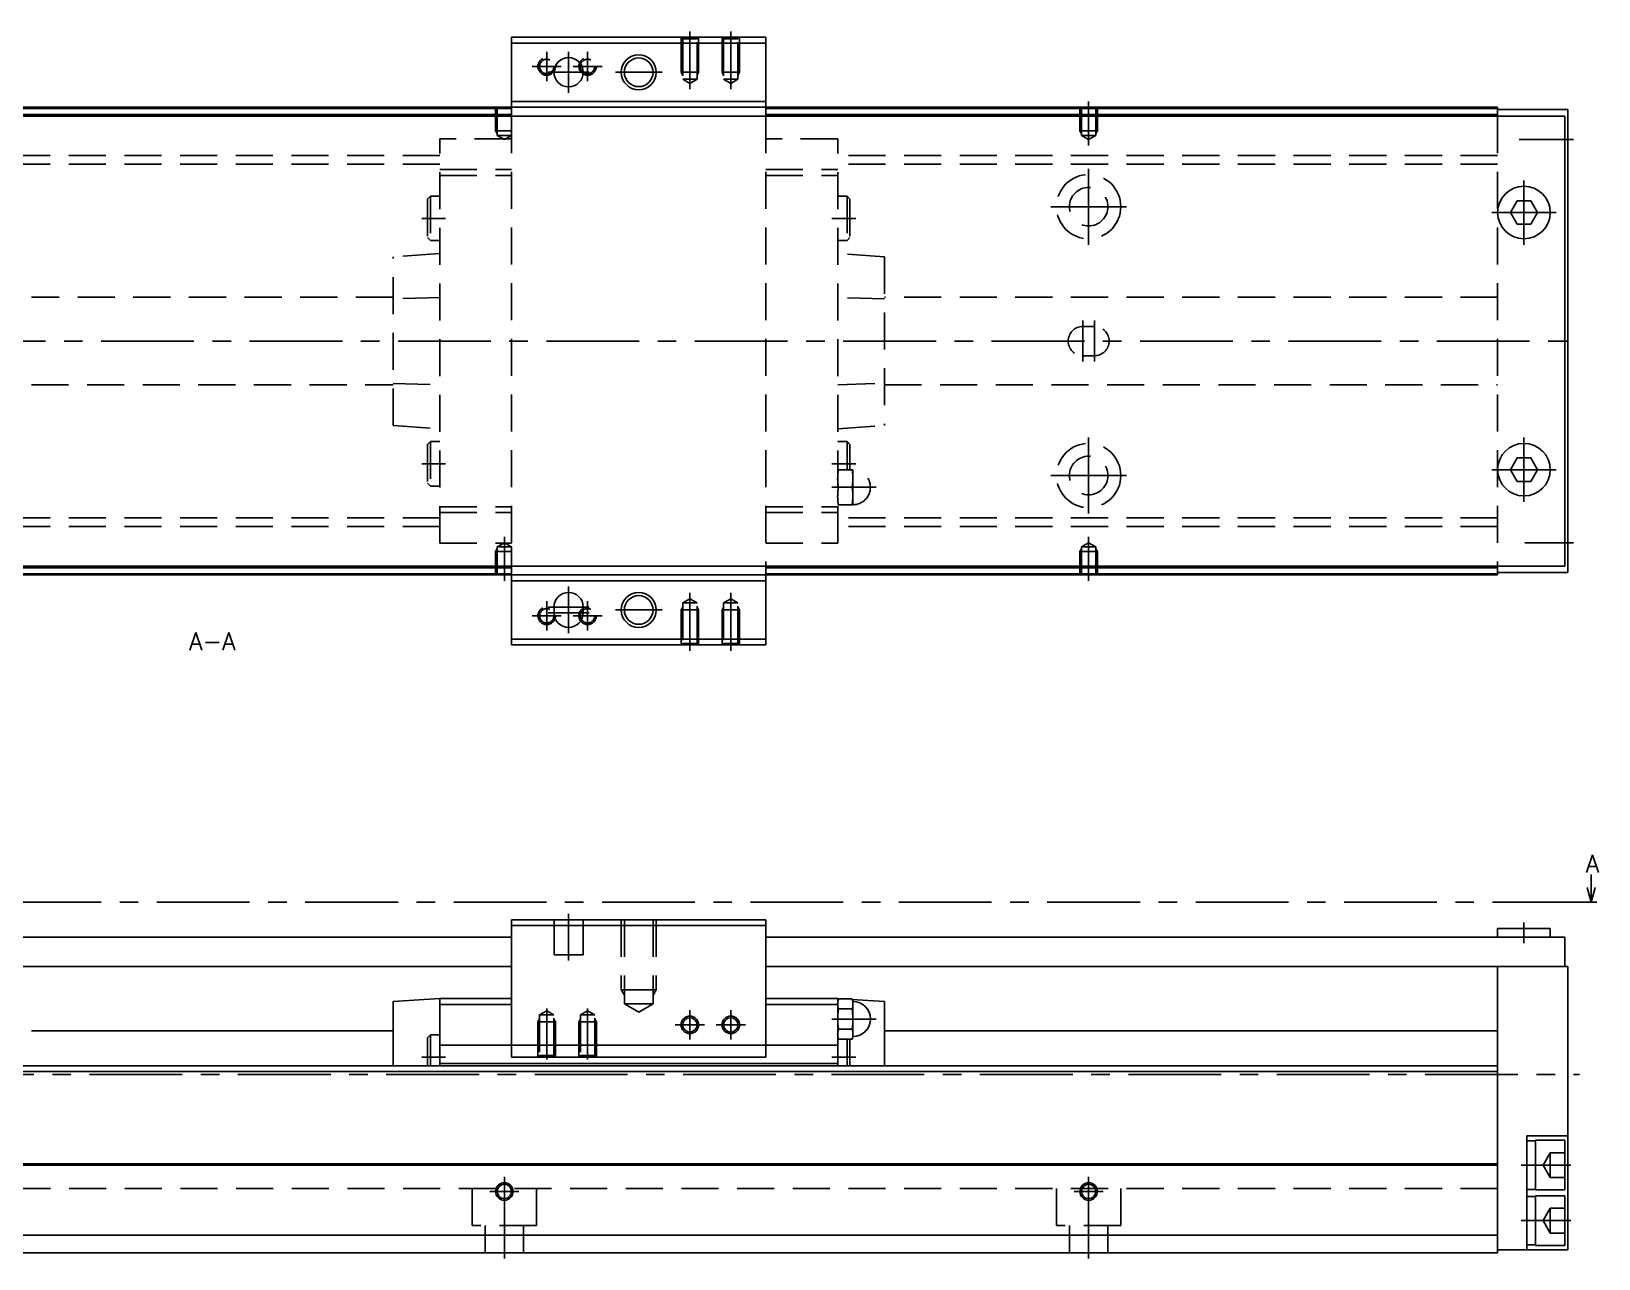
# Model space of a CAD drawing. Extents: x -2 to 836, y -8 to 354.
# Drawn here: x 567.7 to 836, y 9 to 219 of the extents above; entities that cross this region are included whole.
import ezdxf

# ---------------------------------------------------------------- set-up
doc = ezdxf.new("R2010")
doc.units = 0
doc.header["$LTSCALE"] = 0.5
doc.linetypes.add('CENTER', pattern=[50.8, 31.75, -6.35, 6.35, -6.35])
doc.linetypes.add('DASHED', pattern=[19.05, 12.7, -6.35])
for name, color, linetype in [('MSM_CENTER', 1, 'CENTER'), ('MSM_CONTINUOUS', 7, 'CONTINUOUS'), ('MSM_DASHED', 4, 'DASHED'), ('MSM_NARROW', 5, 'CONTINUOUS'), ('MSM_PART_NUMBER', 7, 'CONTINUOUS')]:
    doc.layers.add(name, color=color, linetype=linetype)
doc.styles.get("Standard").update_dxf_attribs({"font": 'txt.shx', "height": 3, "bigfont": 'bigfont.shx'})

msp = doc.modelspace()

# ---------------------------------------------------------------- linework, layer by layer
at = {"layer": 'MSM_CENTER'}
for p, q in [((680.42, 219), (680.42, 209.09)), ((687.42, 219), (687.42, 209.09)), ((655.92, 215.5), (655.92, 210.5)), ((659.67, 215.5), (659.67, 208.5)), ((662.92, 215.5), (662.92, 210.5)), ((653.42, 213), (658.42, 213)), ((656.17, 212), (663.17, 212)), ((660.42, 213), (665.42, 213)), ((667.67, 212), (675.67, 212)), ((748.67, 199.49), (748.67, 207)), ((822.34, 200.5), (831.67, 200.5)), ((748.67, 182.5), (748.67, 195.5)), ((823.17, 182.5), (823.17, 193.5)), ((742.17, 189), (755.17, 189)), ((817.67, 188), (828.67, 188)), ((634.52, 187), (638.62, 187)), ((704.72, 187), (708.82, 187)), ((747.67, 162.5), (747.67, 169.5)), ((749.67, 162.5), (749.67, 169.5)), ((325.67, 166), (832.67, 166)), ((748.67, 136.5), (748.67, 149.5)), ((823.17, 138.5), (823.17, 149.5)), ((634.52, 145), (638.62, 145)), ((704.72, 145), (708.82, 145)), ((742.17, 143), (755.17, 143)), ((817.67, 144), (828.67, 144)), ((704.72, 141), (712.32, 141)), ((648.67, 125), (648.67, 132.51)), ((748.67, 125), (748.67, 132.51)), ((823.34, 131.5), (831.67, 131.5)), ((659.67, 124), (659.67, 116)), ((655.92, 121.5), (655.92, 116.5)), ((662.92, 121.5), (662.92, 116.5)), ((680.42, 122.91), (680.42, 113)), ((687.42, 122.91), (687.42, 113)), ((653.42, 119), (658.42, 119)), ((656.17, 120.5), (663.17, 120.5)), ((656.17, 119.5), (663.17, 119.5)), ((660.42, 119), (665.42, 119)), ((667.67, 120), (675.67, 120)), ((833.67, 70), (320.67, 70)), ((659.67, 68), (659.67, 60)), ((823.17, 66.5), (823.17, 63)), ((655.92, 51.81), (655.92, 43.1)), ((662.92, 51.81), (662.92, 43.1)), ((680.42, 46.5), (680.42, 51.5)), ((687.42, 46.5), (687.42, 51.5)), ((682.92, 49), (677.92, 49)), ((689.92, 49), (684.92, 49)), ((704.72, 50), (712.32, 50)), ((634.52, 43.5), (638.62, 43.5)), ((704.72, 43.5), (708.82, 43.5)), ((323.67, 40.5), (832.67, 40.5)), ((822.67, 25), (831.17, 25)), ((648.67, 23), (648.67, 9)), ((748.67, 23), (748.67, 9)), ((646.17, 20.5), (651.17, 20.5)), ((746.17, 20.5), (751.17, 20.5)), ((822.67, 15.5), (831.17, 15.5))]:
    msp.add_line(p, q, dxfattribs=at)
at = {"layer": 'MSM_CONTINUOUS'}
for p, q in [((649.92, 218), (649.92, 204.5)), ((649.92, 218), (693.42, 218)), ((693.42, 218), (693.42, 204.5)), ((649.92, 217), (693.42, 217)), ((649.92, 207), (693.42, 207)), ((830.17, 204.5), (365.17, 204.5)), ((818.67, 206), (378.67, 206)), ((649.92, 205.8), (547.42, 205.8)), ((649.92, 204.8), (547.42, 204.8)), ((649.92, 206), (693.42, 206)), ((818.67, 205.8), (693.42, 205.8)), ((818.67, 204.8), (693.42, 204.8)), ((818.67, 206), (818.67, 204.5)), ((830.67, 205.6), (818.67, 205.6)), ((830.17, 204.5), (830.17, 127.5)), ((830.67, 205.6), (830.67, 126.4)), ((822.01, 190), (820.86, 188)), ((820.86, 188), (822.01, 186)), ((824.32, 190), (822.01, 190)), ((825.48, 188), (824.32, 190)), ((824.32, 186), (825.48, 188)), ((822.01, 186), (824.32, 186)), ((822.01, 146), (820.86, 144)), ((824.32, 146), (822.01, 146)), ((825.48, 144), (824.32, 146)), ((820.86, 144), (822.01, 142)), ((824.32, 142), (825.48, 144)), ((822.01, 142), (824.32, 142)), ((830.17, 127.5), (365.17, 127.5)), ((649.92, 127.2), (547.42, 127.2)), ((649.92, 126.2), (547.42, 126.2)), ((649.92, 127.5), (649.92, 114)), ((693.42, 127.5), (693.42, 114)), ((818.67, 127.2), (693.42, 127.2)), ((818.67, 126.2), (693.42, 126.2)), ((818.67, 127.5), (818.67, 126)), ((830.67, 126.4), (818.67, 126.4)), ((818.67, 126), (378.67, 126)), ((649.92, 126), (693.42, 126)), ((649.92, 125), (693.42, 125)), ((657.17, 120.5), (657.17, 119.5)), ((662.17, 119.5), (662.17, 120.5)), ((649.92, 115), (693.42, 115)), ((649.92, 114), (693.42, 114)), ((834.67, 70), (834, 72.5)), ((834.67, 70), (834.67, 74.73)), ((835.34, 72.5), (834.67, 70)), ((833.67, 70), (835.67, 70)), ((649.92, 67), (693.42, 67)), ((649.92, 43.5), (649.92, 67)), ((649.92, 66), (693.42, 66)), ((693.42, 43.5), (693.42, 67)), ((818.67, 65.5), (827.67, 65.5)), ((818.67, 65.5), (818.67, 64)), ((827.67, 64), (827.67, 65.5)), ((649.92, 64), (547.42, 64)), ((830.17, 64), (693.42, 64)), ((830.17, 64), (830.17, 59)), ((649.92, 59), (547.42, 59)), ((830.67, 59), (693.42, 59)), ((818.67, 59), (818.67, 10)), ((830.67, 59), (830.67, 10.5)), ((629.62, 53), (637.62, 53.5)), ((629.62, 42), (629.62, 53)), ((637.62, 53.5), (649.92, 53.5)), ((637.62, 53.5), (637.62, 42)), ((637.62, 52.5), (649.92, 52.5)), ((693.42, 53.5), (705.72, 53.5)), ((693.42, 52.5), (705.72, 52.5)), ((705.72, 53.5), (706.29, 53.46)), ((705.72, 53.5), (705.72, 42)), ((705.84, 53.46), (705.72, 53)), ((705.72, 52.41), (705.72, 52.6)), ((705.84, 53.46), (708.19, 53.46)), ((705.84, 51.73), (708.19, 51.73)), ((708.32, 53), (708.19, 53.46)), ((708.22, 53.34), (713.72, 53)), ((708.32, 47), (708.32, 53)), ((713.72, 53), (713.72, 42)), ((629.62, 48), (567.72, 48)), ((636.02, 47.3), (635.52, 46.8)), ((635.52, 46.8), (635.52, 42)), ((637.62, 47.3), (636.02, 47.3)), ((636.02, 47.3), (636.02, 42)), ((705.72, 47), (705.84, 46.54)), ((705.84, 48.27), (708.19, 48.27)), ((705.84, 46.54), (708.19, 46.54)), ((707.32, 46.54), (707.32, 42)), ((707.82, 46.54), (707.82, 42)), ((708.19, 46.54), (708.32, 47)), ((818.67, 48), (713.72, 48)), ((637.62, 45.5), (705.72, 45.5)), ((649.92, 43.5), (693.42, 43.5)), ((818.67, 42), (378.67, 42)), ((818.67, 41), (378.67, 41)), ((637.62, 42.4), (705.72, 42.4)), ((823.67, 30), (823.67, 10.5)), ((830.67, 30), (823.67, 30)), ((825.17, 29.15), (823.67, 29.15)), ((830.17, 29.25), (825.17, 29.25)), ((825.17, 29.25), (825.17, 20.75)), ((830.17, 29.25), (830.17, 20.75)), ((818.67, 25.2), (378.67, 25.2)), ((818.67, 25), (378.67, 25)), ((823.67, 20.85), (825.17, 20.85)), ((825.17, 19.65), (823.67, 19.65)), ((825.17, 20.75), (830.17, 20.75)), ((825.17, 19.75), (825.17, 11.25)), ((830.17, 19.75), (825.17, 19.75)), ((830.17, 19.75), (830.17, 11.25)), ((818.67, 13), (378.67, 13)), ((823.67, 11.35), (825.17, 11.35)), ((825.17, 11.25), (830.17, 11.25)), ((818.67, 10), (378.67, 10)), ((818.67, 10.5), (830.67, 10.5))]:
    msp.add_line(p, q, dxfattribs=at)
for centre, radius in [((659.67, 212), 2.5), ((671.67, 212), 2.46), ((823.17, 188), 4.5), ((823.17, 144), 4.5), ((671.67, 120), 2.46), ((680.42, 49), 1.23), ((687.42, 49), 1.23), ((648.67, 20.5), 1.23), ((748.67, 20.5), 1.23)]:
    msp.add_circle(centre, radius, dxfattribs=at)
for centre, radius, start, end in [((659.67, 120.5), 2.5, 0, 180), ((659.67, 119.5), 2.5, 180, 0), ((709.02, 52.57), 3.31, 164.2277, 179.4294), ((709.02, 52.63), 3.31, 180.5738, 195.7691), ((718.6, 49.95), 12.89, 172.0306, 179.7562), ((705.01, 52.56), 3.31, 0.5738, 15.7691), ((705.01, 52.63), 3.31, 344.2277, 359.4294), ((695.33, 49.94), 12.98, 0.2719, 7.9413), ((708.32, 50), 3, 270, 90), ((719.17, 50.1), 13.46, 180.407, 187.8062), ((694.86, 50.1), 13.46, 352.1938, 359.593), ((709.02, 47.37), 3.31, 164.2277, 179.4294), ((709.02, 47.44), 3.31, 180.5738, 195.7691), ((705.01, 47.37), 3.31, 0.5738, 15.7691), ((705.01, 47.43), 3.31, 344.2277, 359.4294)]:
    msp.add_arc(centre, radius, start, end, dxfattribs=at)
at = {"layer": 'MSM_DASHED'}
for p, q in [((678.92, 218), (679.19, 217.73)), ((678.92, 218), (678.92, 212)), ((679.19, 217.73), (679.19, 210.8)), ((679.19, 217.73), (681.65, 217.73)), ((681.65, 217.73), (681.92, 218)), ((681.65, 210.8), (681.65, 217.73)), ((681.92, 218), (681.92, 212)), ((685.92, 218), (686.19, 217.73)), ((685.92, 218), (685.92, 212)), ((686.19, 217.73), (686.19, 210.8)), ((686.19, 217.73), (688.65, 217.73)), ((688.65, 217.73), (688.92, 218)), ((688.65, 210.8), (688.65, 217.73)), ((688.92, 218), (688.92, 212)), ((681.92, 212), (678.92, 212)), ((679.19, 211.53), (678.92, 212)), ((681.65, 211.53), (681.92, 212)), ((688.92, 212), (685.92, 212)), ((686.19, 211.53), (685.92, 212)), ((688.65, 211.53), (688.92, 212)), ((679.19, 210.8), (680.42, 210.09)), ((679.19, 210.8), (681.65, 210.8)), ((680.42, 210.09), (681.65, 210.8)), ((686.19, 210.8), (687.42, 210.09)), ((686.19, 210.8), (688.65, 210.8)), ((687.42, 210.09), (688.65, 210.8)), ((647.17, 206), (647.17, 202)), ((647.44, 206), (647.44, 201.2)), ((649.9, 201.2), (649.9, 206)), ((693.42, 206), (649.92, 206)), ((649.92, 204.5), (649.92, 127.5)), ((693.42, 204.5), (693.42, 127.5)), ((747.17, 206), (747.17, 202)), ((747.44, 206), (747.44, 201.2)), ((749.9, 201.2), (749.9, 206)), ((750.17, 206), (750.17, 202)), ((818.67, 204.5), (818.67, 127.5)), ((647.17, 202), (649.92, 202)), ((647.44, 201.53), (647.17, 202)), ((647.44, 201.2), (649.9, 201.2)), ((647.44, 201.2), (648.67, 200.49)), ((648.67, 200.49), (649.9, 201.2)), ((649.9, 201.53), (649.92, 201.57)), ((747.17, 202), (750.17, 202)), ((747.44, 201.53), (747.17, 202)), ((747.44, 201.2), (749.9, 201.2)), ((747.44, 201.2), (748.67, 200.49)), ((748.67, 200.49), (749.9, 201.2)), ((749.9, 201.53), (750.17, 202)), ((649.92, 200.6), (637.62, 200.6)), ((637.62, 131.4), (637.62, 200.6)), ((705.72, 200.6), (693.42, 200.6)), ((705.72, 131.4), (705.72, 200.6)), ((637.62, 197.75), (559.72, 197.75)), ((637.62, 196.25), (559.72, 196.25)), ((818.67, 197.75), (705.72, 197.75)), ((818.67, 196.25), (705.72, 196.25)), ((637.62, 195.35), (649.92, 195.35)), ((637.62, 194.35), (649.92, 194.35)), ((693.42, 195.35), (705.72, 195.35)), ((693.42, 194.35), (705.72, 194.35)), ((636.02, 190.8), (635.52, 190.3)), ((636.02, 190.8), (636.02, 183.2)), ((637.62, 190.8), (636.02, 190.8)), ((707.32, 190.8), (705.72, 190.8)), ((707.32, 190.8), (707.32, 183.2)), ((707.82, 190.3), (707.32, 190.8)), ((635.52, 190.3), (635.52, 183.7)), ((707.82, 190.3), (707.82, 183.7)), ((635.52, 183.7), (636.02, 183.2)), ((636.02, 183.2), (637.62, 183.2)), ((705.72, 183.2), (707.32, 183.2)), ((707.32, 183.2), (707.82, 183.7)), ((637.62, 181), (629.62, 180.44)), ((629.62, 151.56), (629.62, 180.44)), ((713.72, 180.44), (705.72, 181)), ((713.72, 180.44), (713.72, 151.56)), ((629.62, 173.5), (567.72, 173.5)), ((637.62, 173.48), (629.62, 173.23)), ((713.72, 173.23), (705.72, 173.48)), ((818.67, 173.5), (713.72, 173.5)), ((749.67, 168.5), (747.67, 168.5)), ((747.67, 163.5), (749.67, 163.5)), ((567.72, 158.5), (629.62, 158.5)), ((629.62, 158.77), (637.62, 158.52)), ((705.72, 158.52), (713.72, 158.77)), ((713.72, 158.5), (818.67, 158.5)), ((629.62, 151.56), (637.62, 151)), ((705.72, 151), (713.72, 151.56)), ((636.02, 148.8), (635.52, 148.3)), ((635.52, 148.3), (635.52, 141.7)), ((636.02, 148.8), (636.02, 141.2)), ((637.62, 148.8), (636.02, 148.8)), ((707.32, 148.8), (705.72, 148.8)), ((707.82, 148.3), (707.32, 148.8)), ((707.32, 148.8), (707.32, 144)), ((707.82, 148.3), (707.82, 144)), ((708.32, 144), (705.72, 144)), ((708.32, 138), (708.32, 144)), ((635.52, 141.7), (636.02, 141.2)), ((636.02, 141.2), (637.62, 141.2)), ((705.84, 141), (708.19, 141)), ((637.62, 137.65), (649.92, 137.65)), ((693.42, 137.65), (705.72, 137.65)), ((705.72, 138), (708.32, 138)), ((637.62, 135.75), (559.72, 135.75)), ((637.62, 134.25), (559.72, 134.25)), ((637.62, 136.65), (649.92, 136.65)), ((693.42, 136.65), (705.72, 136.65)), ((818.67, 135.75), (705.72, 135.75)), ((818.67, 134.25), (705.72, 134.25)), ((648.67, 131.51), (647.44, 130.8)), ((649.9, 130.8), (648.67, 131.51)), ((748.67, 131.51), (747.44, 130.8)), ((749.9, 130.8), (748.67, 131.51)), ((637.62, 131.4), (649.92, 131.4)), ((647.44, 130.47), (647.17, 130)), ((647.17, 130), (649.92, 130)), ((647.17, 126), (647.17, 130)), ((647.44, 130.8), (649.9, 130.8)), ((647.44, 130.8), (647.44, 126)), ((649.9, 126), (649.9, 130.8)), ((649.9, 130.47), (649.92, 130.43)), ((693.42, 131.4), (705.72, 131.4)), ((747.44, 130.47), (747.17, 130)), ((747.17, 130), (750.17, 130)), ((747.17, 126), (747.17, 130)), ((747.44, 130.8), (749.9, 130.8)), ((747.44, 130.8), (747.44, 126)), ((749.9, 126), (749.9, 130.8)), ((749.9, 130.47), (750.17, 130)), ((750.17, 126), (750.17, 130)), ((693.42, 126), (649.92, 126)), ((680.42, 121.91), (679.19, 121.2)), ((679.19, 121.2), (679.19, 114.27)), ((681.65, 121.2), (679.19, 121.2)), ((681.65, 121.2), (680.42, 121.91)), ((681.65, 114.27), (681.65, 121.2)), ((687.42, 121.91), (686.19, 121.2)), ((686.19, 121.2), (686.19, 114.27)), ((688.65, 121.2), (686.19, 121.2)), ((688.65, 121.2), (687.42, 121.91)), ((688.65, 114.27), (688.65, 121.2)), ((679.19, 120.47), (678.92, 120)), ((678.92, 114), (678.92, 120)), ((678.92, 120), (681.92, 120)), ((681.65, 120.47), (681.92, 120)), ((681.92, 114), (681.92, 120)), ((686.19, 120.47), (685.92, 120)), ((685.92, 114), (685.92, 120)), ((685.92, 120), (688.92, 120)), ((688.65, 120.47), (688.92, 120)), ((688.92, 114), (688.92, 120)), ((679.19, 114.27), (678.92, 114)), ((681.65, 114.27), (679.19, 114.27)), ((681.92, 114), (681.65, 114.27)), ((686.19, 114.27), (685.92, 114)), ((688.65, 114.27), (686.19, 114.27)), ((688.92, 114), (688.65, 114.27)), ((657.17, 61), (657.17, 67)), ((662.17, 67), (662.17, 61)), ((668.67, 67), (668.67, 55)), ((669.21, 67), (669.21, 52.6)), ((674.12, 67), (674.12, 52.6)), ((674.67, 67), (674.67, 55)), ((662.17, 61), (657.17, 61)), ((668.67, 55), (674.67, 55)), ((668.67, 55), (669.21, 54.06)), ((674.67, 55), (674.12, 54.06)), ((655.92, 51.41), (654.69, 50.7)), ((657.15, 50.7), (655.92, 51.41)), ((662.92, 51.41), (661.69, 50.7)), ((664.15, 50.7), (662.92, 51.41)), ((669.21, 52.6), (674.12, 52.6)), ((669.21, 52.6), (671.67, 51.18)), ((674.12, 52.6), (671.67, 51.18)), ((654.69, 49.97), (654.42, 49.5)), ((654.42, 43.5), (654.42, 49.5)), ((654.42, 49.5), (657.42, 49.5)), ((654.69, 50.7), (654.69, 43.77)), ((654.69, 50.7), (657.15, 50.7)), ((657.15, 43.77), (657.15, 50.7)), ((657.15, 49.97), (657.42, 49.5)), ((657.42, 43.5), (657.42, 49.5)), ((661.69, 49.97), (661.42, 49.5)), ((661.42, 43.5), (661.42, 49.5)), ((661.42, 49.5), (664.42, 49.5)), ((661.69, 50.7), (664.15, 50.7)), ((661.69, 50.7), (661.69, 43.77)), ((664.15, 43.77), (664.15, 50.7)), ((664.15, 49.97), (664.42, 49.5)), ((664.42, 43.5), (664.42, 49.5)), ((654.69, 43.77), (654.42, 43.5)), ((654.69, 43.77), (657.15, 43.77)), ((657.42, 43.5), (657.15, 43.77)), ((661.69, 43.77), (661.42, 43.5)), ((661.69, 43.77), (664.15, 43.77)), ((664.42, 43.5), (664.15, 43.77)), ((827.67, 27.12), (826.44, 25)), ((827.67, 22.88), (827.67, 27.12)), ((830.17, 27.12), (827.67, 27.12)), ((827.67, 22.88), (826.44, 25)), ((827.67, 25), (830.17, 25)), ((830.17, 22.88), (827.67, 22.88)), ((818.67, 21), (378.67, 21)), ((643.17, 21), (643.17, 14.7)), ((654.17, 14.7), (654.17, 21)), ((743.17, 21), (743.17, 14.7)), ((754.17, 14.7), (754.17, 21)), ((827.67, 17.62), (826.44, 15.5)), ((827.67, 13.38), (827.67, 17.62)), ((830.17, 17.62), (827.67, 17.62)), ((654.17, 14.7), (643.17, 14.7)), ((645.37, 14.7), (645.37, 10)), ((651.97, 10), (651.97, 14.7)), ((754.17, 14.7), (743.17, 14.7)), ((745.37, 14.7), (745.37, 10)), ((751.97, 10), (751.97, 14.7)), ((827.67, 13.38), (826.44, 15.5)), ((827.67, 15.5), (830.17, 15.5)), ((830.17, 13.38), (827.67, 13.38))]:
    msp.add_line(p, q, dxfattribs=at)
for centre, radius in [((655.92, 213), 1.5), ((655.92, 213), 1.23), ((662.92, 213), 1.5), ((662.92, 213), 1.23), ((748.67, 189), 5.5), ((748.67, 189), 3.3), ((748.67, 143), 5.5), ((748.67, 143), 3.3), ((655.92, 119), 1.5), ((655.92, 119), 1.23), ((662.92, 119), 1.5), ((662.92, 119), 1.23)]:
    msp.add_circle(centre, radius, dxfattribs=at)
for centre, radius, start, end in [((747.67, 166), 2.5, 90, 270), ((749.67, 166), 2.5, 270, 90), ((715.41, 142.45), 9.69, 170.8086, 179.713), ((715.41, 142.55), 9.7, 180.2886, 189.1898), ((698.62, 142.45), 9.7, 0.2886, 9.1898), ((698.62, 142.55), 9.69, 350.8086, 359.713), ((708.32, 141), 3, 270, 90), ((715.41, 139.45), 9.69, 170.8086, 179.713), ((715.41, 139.55), 9.7, 180.2886, 189.1898), ((698.62, 139.45), 9.7, 0.2886, 9.1898), ((698.62, 139.55), 9.69, 350.8086, 359.713)]:
    msp.add_arc(centre, radius, start, end, dxfattribs=at)
at = {"layer": 'MSM_NARROW'}
for centre, radius in [((671.67, 212), 3), ((671.67, 120), 3), ((680.42, 49), 1.5), ((687.42, 49), 1.5), ((648.67, 20.5), 1.5), ((748.67, 20.5), 1.5)]:
    msp.add_circle(centre, radius, dxfattribs=at)

# ---------------------------------------------------------------- texts
at = {"layer": 'MSM_PART_NUMBER'}
for s, p in [('A-A', (594.71, 113.12)), ('A', (833.77, 75.1))]:
    msp.add_text(s, height=3, dxfattribs=at).set_placement(p)

doc.saveas('drawing.dxf')
